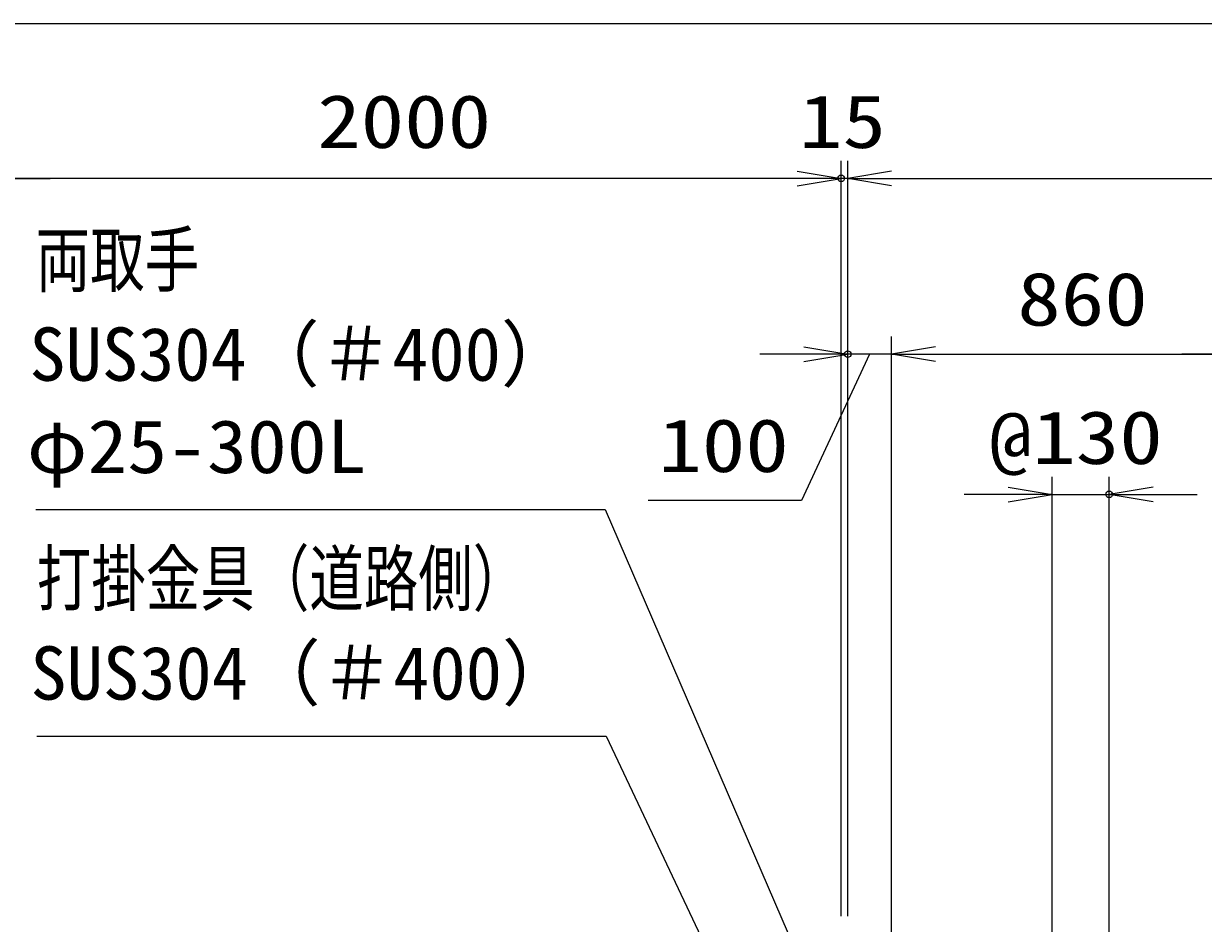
# Model space of a CAD drawing. Units: millimetres at full size. Extents: x -11880 to 11880, y -8400 to 8400.
# Drawn here: x -130 to 2555, y 694 to 2741 of the extents above; entities that cross this region are included whole.
import ezdxf
from ezdxf.enums import TextEntityAlignment as Align

# ---------------------------------------------------------------- set-up
doc = ezdxf.new("R2010")
doc.units = ezdxf.units.MM
doc.header["$LTSCALE"] = 30
doc.header["$PDMODE"] = 32
doc.header["$PDSIZE"] = 15
doc.layers.add('0-4_寸法線', color=4, linetype='Continuous', lineweight=18)
doc.layers.add('0-5_0', color=7, linetype='Continuous', lineweight=18)
doc.layers.add('0-6_Defpoints', color=7, linetype='Continuous')
doc.styles.add('ＭＳ ゴシック', font='')
doc.styles.get('ＭＳ ゴシック').set_extended_font_data('MS Gothic')

# ---------------------------------------------------------------- blocks, each defined once
blk = doc.blocks.new('_Open')
at = {"layer": '0-5_0', "color": 4}
blk.add_line((-30, 5), (0, 0), dxfattribs=at)
blk.add_lwpolyline([(-30, -5), (0, 0), (-30, 0)], dxfattribs=at)
blk = doc.blocks.new('S246')
at = {"layer": '0-4_寸法線'}
for points in [[(11069677.7, 87092910.6), (11108552.9, 87092910.6), (11121966.2, 87061832.2), (11123155, 87059077.8)], [(11121507.1, 87061634.1), (11123155, 87059077.8), (11122425.3, 87062030.4)]]:
    blk.add_lwpolyline(points, dxfattribs=at)
at = {"layer": '0-4_寸法線', "color": 254, "style": 'ＭＳ ゴシック'}
for s, width, p in [('両取手', 0.75, (11069677.7, 87107062.3)), ('φ25-300L', 1.1, (11069072.9, 87094311.1))]:
    blk.add_text(s, height=3637, dxfattribs=dict(at, width=width)).set_placement(p, align=Align.BOTTOM_LEFT)
blk.add_text('SUS304（＃400）', height=3637, dxfattribs=at).set_placement((11069245.7, 87100611.1), align=Align.BOTTOM_LEFT)
blk = doc.blocks.new('S248')
at = {"layer": '0-4_寸法線'}
for points in [[(11069751.2, 87077448.7), (11108626.4, 87077448.7), (11122368.9, 87048377), (11123651, 87045664.8)], [(11121916.9, 87048163.4), (11123651, 87045664.8), (11122820.9, 87048590.7)]]:
    blk.add_lwpolyline(points, dxfattribs=at)
at = {"layer": '0-4_寸法線', "color": 254, "style": 'ＭＳ ゴシック', "width": 0.75}
blk.add_text('打掛金具（道路側）', height=3637, dxfattribs=at).set_placement((11069751.2, 87085300.5), align=Align.BOTTOM_LEFT)
at = {"layer": '0-4_寸法線', "color": 254, "style": 'ＭＳ ゴシック'}
blk.add_text('SUS304（＃400）', height=3637, dxfattribs=at).set_placement((11069319.2, 87078849.3), align=Align.BOTTOM_LEFT)

msp = doc.modelspace()

# ---------------------------------------------------------------- linework, layer by layer
at = {"layer": '0-4_寸法線'}
for p, q in [((-399.46, 2741.26), (3875.54, 2741.26)), ((1730.54, 710.69), (1730.54, 2429.25)), ((1730.54, 710.69), (1730.54, 2429.25)), ((1745.54, 710.69), (1745.54, 2429.25)), ((1745.54, 710.69), (1745.54, 2429.25)), ((1730.54, 2389.25), (-269.46, 2389.25)), ((-169.46, 2389.25), (-69.46, 2389.25)), ((1630.54, 2389.25), (1530.54, 2389.25)), ((1745.54, 2389.25), (1730.54, 2389.25)), ((1745.54, 2389.25), (3745.54, 2389.25)), ((1845.54, 2389.25), (1945.54, 2389.25)), ((1745.54, 710.69), (1745.54, 2029.25)), ((1845.54, 610.69), (1845.54, 2029.25)), ((1845.54, 610.69), (1845.54, 2029.25)), ((1645.54, 1989.25), (1545.54, 1989.25)), ((1845.54, 1989.25), (1745.54, 1989.25)), ((1845.54, 1989.25), (2705.54, 1989.25)), ((1945.54, 1989.25), (2045.54, 1989.25)), ((2605.54, 1989.25), (2505.54, 1989.25)), ((2210.54, 669.69), (2210.54, 1710.44)), ((2340.54, 669.69), (2340.54, 1710.44)), ((2110.54, 1670.44), (2010.54, 1670.44)), ((2210.54, 1670.44), (2340.54, 1670.44)), ((2440.54, 1670.44), (2540.54, 1670.44))]:
    msp.add_line(p, q, dxfattribs=at)
msp.add_lwpolyline([(1795.54, 1989.25), (1640.36, 1656.17), (1291.56, 1656.17)], dxfattribs=at)
at = {"layer": '0-6_Defpoints'}
for p in [(1730.54, 2389.25), (1745.54, 1989.25), (2340.54, 1670.44)]:
    msp.add_point(p, dxfattribs=at)

# ---------------------------------------------------------------- block references
at = {"layer": '0-4_寸法線'}
for name, p, xscale, yscale in [('_Open', (1730.54, 2389.25), 3.333333, 3.333333), ('_Open', (1730.54, 2389.25), 3.333333, 3.333333), ('S246', (-369091.3, -2901460.98), 0.03333333, 0.03333333), ('_Open', (1745.54, 1989.25), 3.333333, 3.333333), ('_Open', (2210.54, 1670.44), 3.333333, 3.333333), ('S248', (-369091.3, -2901460.98), 0.03333333, 0.03333333)]:
    msp.add_blockref(name, p, dxfattribs=dict(at, xscale=xscale, yscale=yscale))
at = {"layer": '0-4_寸法線', "xscale": 3.333333, "yscale": 3.333333, "rotation": 180}
for p in [(1745.54, 2389.25), (1745.54, 2389.25), (1845.54, 1989.25), (1845.54, 1989.25), (2340.54, 1670.44)]:
    msp.add_blockref('_Open', p, dxfattribs=at)

# ---------------------------------------------------------------- texts
at = {"layer": '0-4_寸法線', "color": 254, "style": 'ＭＳ ゴシック', "width": 1.2}
for s, p in [('2000', (538.54, 2421.94)), ('15', (1634.84, 2421.94)), ('860', (2131.54, 2017.94)), ('@130', (2066.74, 1703.12)), ('100', (1314.76, 1684.86))]:
    msp.add_text(s, height=121.2, dxfattribs=at).set_placement(p, align=Align.BOTTOM_LEFT)

doc.saveas('drawing.dxf')
